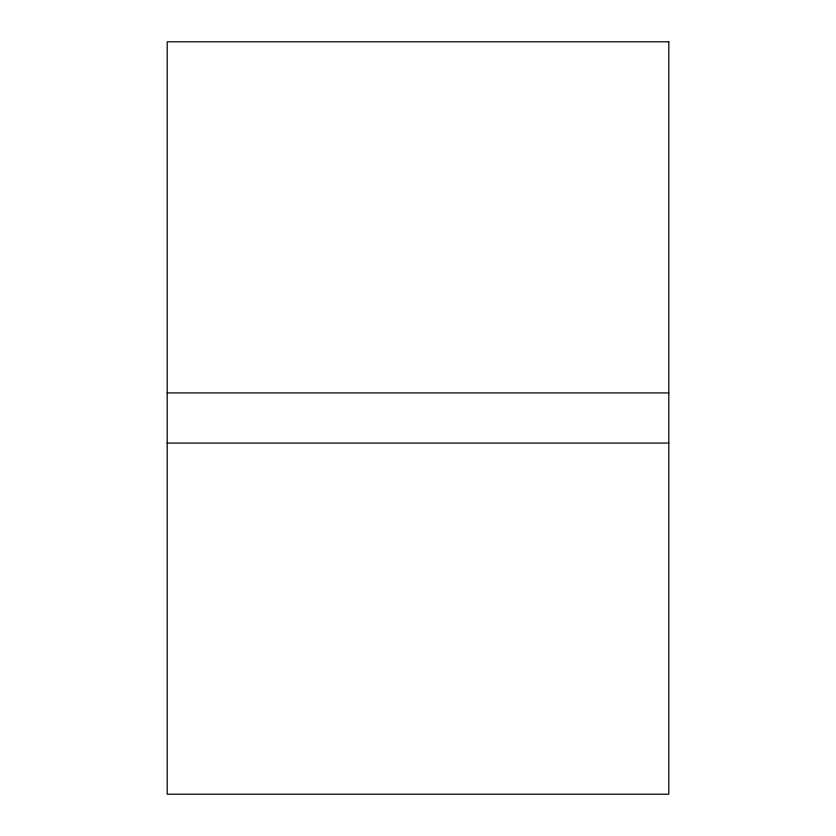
<?xml version="1.0" encoding="UTF-8"?>
<svg xmlns="http://www.w3.org/2000/svg" width="836" height="836" viewBox="0 0 836 836"><rect width="100%" height="100%" fill="white"/><g stroke="black" fill="none" stroke-linecap="round" stroke-linejoin="round"><path stroke-width="1.25" d="M167.2 392.92L668.8 392.92M167.2 443.08L668.8 443.08M668.8 41.8L167.2 41.8L167.2 794.2L668.8 794.2L668.8 41.8"/></g></svg>
